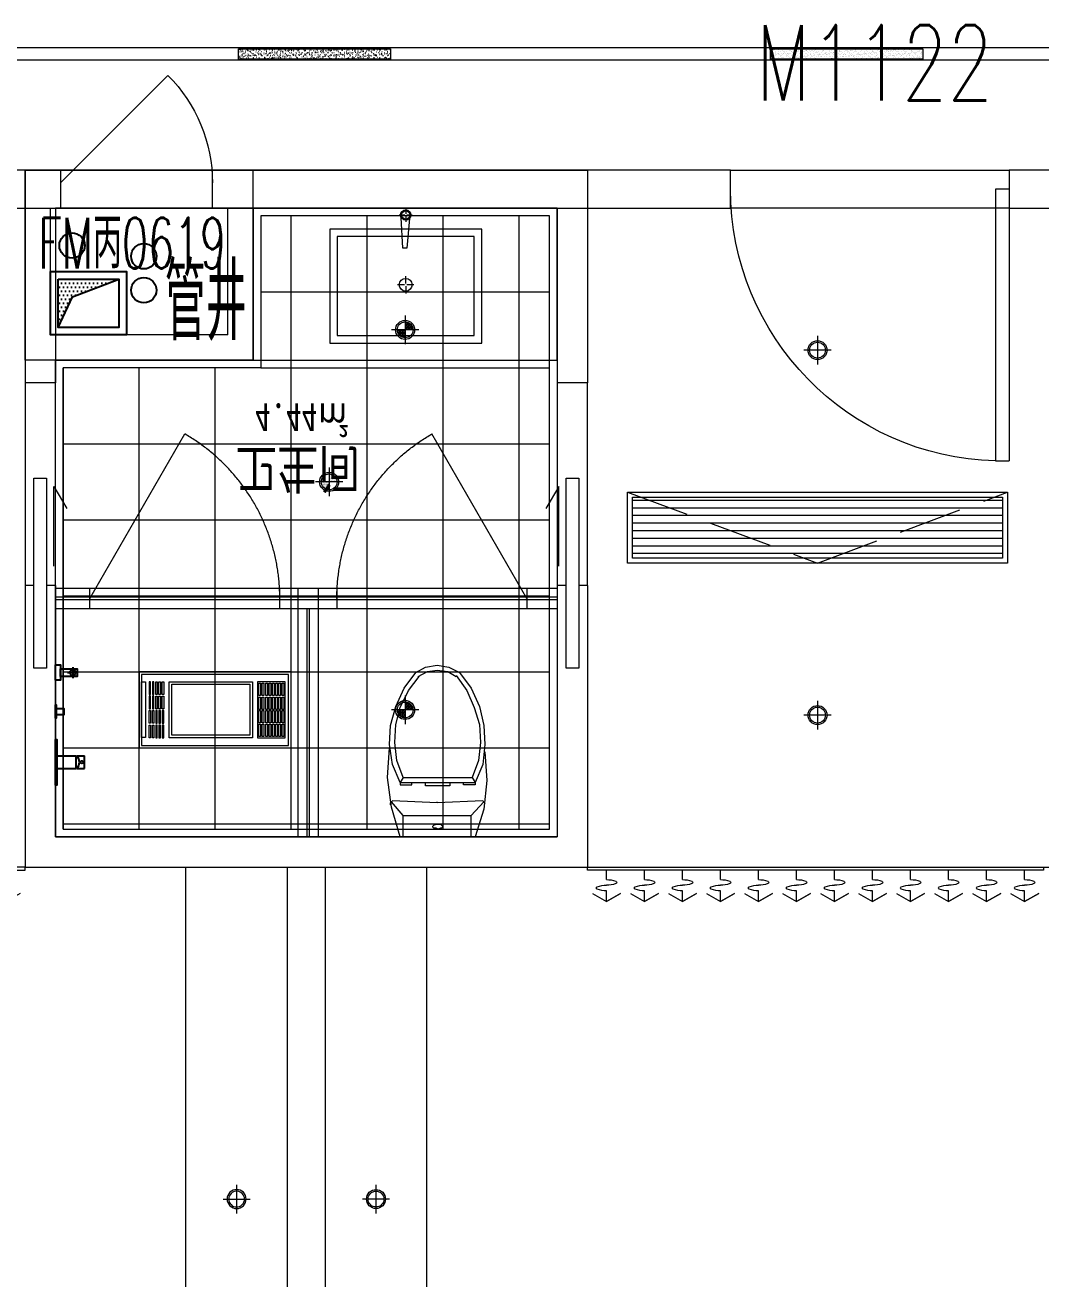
# Model space of a CAD drawing. Header units: millimetres. Extents: x 164760 to 3716174, y -1766400 to 11969.
# Drawn here: x 3565707 to 3569716, y -1710826 to -1705878 of the extents above; entities that cross this region are included whole.
import ezdxf

# ---------------------------------------------------------------- set-up
doc = ezdxf.new("R2010")
doc.units = ezdxf.units.MM
doc.header["$LTSCALE"] = 1000
doc.set_wipeout_variables(frame=1)
for name, pattern in [('DASH', [0.35, 0.25, -0.1]), ('DOT', [0.2, 0.1, -0.1]), ('DOTE', [2.42, 2, -0.2, 0.02, -0.2]), ('HIDDEN', [0.375, 0.25, -0.125, 0, 0])]:
    doc.linetypes.add(name, pattern=pattern)
doc.layers.get('0').update_dxf_attribs({"color": 253, "linetype": 'CONTINUOUS'})
doc.layers.get('Defpoints').update_dxf_attribs({"color": 250, "linetype": 'CONTINUOUS', "lineweight": 0})
for name, color, linetype in [('DIM_LEAD', 253, 'CONTINUOUS'), ('FF-FIXT', 253, 'CONTINUOUS'), ('VPIPE-污水', 253, 'CONTINUOUS'), ('VPIPE-热给水', 253, 'CONTINUOUS'), ('VPIPE-给水', 253, 'CONTINUOUS'), ('WINDOW_TEXT', 253, 'CONTINUOUS'), ('填充', 253, 'CONTINUOUS'), ('洁具', 253, 'CONTINUOUS'), ('风道（排气道）', 253, 'CONTINUOUS')]:
    doc.layers.add(name, color=color, linetype=linetype)
for name, color, linetype, lineweight in [('DOOR【门】', 253, 'CONTINUOUS', 0), ('DS-4BS-FINISH【墙完成线】', 253, 'CONTINUOUS', 0), ('FF-Door【门】', 253, 'CONTINUOUS', 0), ('FF-FIXT【洁具】', 253, 'CONTINUOUS', 0), ('FF-FURN【成品家具】', 253, 'CONTINUOUS', 0), ('FF-FURN【成品家私】', 253, 'CONTINUOUS', 0), ('MK【门槛线】', 253, 'CONTINUOUS', 0), ('RC-Dim【天花尺寸】', 253, 'CONTINUOUS', 0), ('RC-FCU【空调设备】', 253, 'CONTINUOUS', 0), ('RC-LIGHT【天花灯具】', 253, 'CONTINUOUS', 0), ('RC-Modelling【天花造型】', 253, 'CONTINUOUS', 0), ('RC-STR【天花细线】', 253, 'CONTINUOUS', 0), ('RC-Text【天花文字】', 253, 'CONTINUOUS', 0), ('TXT【平面空间文字】', 253, 'CONTINUOUS', 0), ('WALL', 253, 'CONTINUOUS', 0), ('Wall【墙体】', 253, 'CONTINUOUS', 0), ('Wall【新建墙】', 253, 'CONTINUOUS', 0), ('WINDOW', 253, 'CONTINUOUS', 0), ('Xline【辅助线】', 253, 'CONTINUOUS', 0)]:
    doc.layers.add(name, color=color, linetype=linetype, lineweight=lineweight)
doc.styles.add('-宋体', font='', dxfattribs={"width": 0.8})
doc.styles.add('_TCH_WINDOW', font='SIMPLEX', dxfattribs={"bigfont": 'GBCBIG'})
doc.styles.get("Standard").update_dxf_attribs({"font": 'GBENOR', "bigfont": 'GBCBIG'})
doc.styles.add('SUN', font='romans.shx', dxfattribs={"width": 0.8, "bigfont": 'hzdx.shx'})
doc.styles.add('宋体', font='', dxfattribs={"width": 0.7})
doc.styles.add('尺寸标注', font='ARCHS.SHX', dxfattribs={"width": 0.8})
doc.styles.get('-宋体').set_extended_font_data('SimSun')
doc.styles.get('宋体').set_extended_font_data('SimSun')
doc.dimstyles.new('海龙1：50', dxfattribs={"dimscale": 50, "dimtxt": 2.5, "dimasz": 1, "dimexe": 1, "dimexo": 1, "dimgap": 0.7, "dimtad": 1, "dimdec": 0, "dimrnd": 5, "dimdsep": 46, "dimtxsty": '尺寸标注', "dimblk": 'ARCHTICK', "dimblk1": 'ARCHTICK', "dimblk2": 'ARCHTICK', "dimcen": 1, "dimclrd": 44, "dimclre": 44, "dimclrt": 2, "dimadec": 0, "dimazin": 0, "dimtfac": 1, "dimtdec": 0, "dimtix": 1, "dimtmove": 2, "dimatfit": 3, "dimldrblk": 'hl_arrow2', "dimfxl": 5, "dimfxlon": 1, "dimarcsym": 0})
doc.dimstyles.new('海龙_1：60', dxfattribs={"dimscale": 60, "dimtxt": 2.25, "dimasz": 1, "dimexe": 1.5, "dimexo": 1, "dimgap": 0.7, "dimtad": 1, "dimdec": 0, "dimrnd": 5, "dimdsep": 46, "dimtxsty": '尺寸标注', "dimblk": 'ARCHTICK', "dimblk1": 'ARCHTICK', "dimblk2": 'ARCHTICK', "dimcen": 1, "dimclrd": 44, "dimclre": 44, "dimclrt": 2, "dimadec": 0, "dimazin": 0, "dimtfac": 1, "dimtdec": 0, "dimtix": 1, "dimtmove": 2, "dimatfit": 3, "dimldrblk": 'hl_arrow2', "dimfxl": 5, "dimfxlon": 1, "dimarcsym": 0})

# ---------------------------------------------------------------- blocks, each defined once
blk = doc.blocks.new('$DorLib2D$00000001')
for p, q in [((0.45, 0.975), (0.5, 0.975)), ((0.45, 0), (0.45, 0.975)), ((0.5, 0), (0.5, 0.975)), ((0.5, 0), (0.45, 0))]:
    blk.add_line(p, q)
at = {"lineweight": 13}
blk.add_arc((0.475, 0), 0.975, 91.4693, 180, dxfattribs=at)
blk = doc.blocks.new('PQD')
at = {"layer": '填充'}
h = blk.add_hatch(dxfattribs=at)
h.set_pattern_fill('DOTS', color=256, scale=10, style=0)
h.paths.add_polyline_path([(517039.4, 222520.7), (516799.4, 222520.7), (516799.4, 222330.7), (516857.1, 222450.6)])
blk.add_lwpolyline([(516799.4, 222330.7), (516857.1, 222450.6), (517039.4, 222520.7)], dxfattribs=at)
at = {"layer": '风道（排气道）'}
for points in [[(516769.4, 222550.7), (517069.4, 222550.7), (517069.4, 222300.7), (516769.4, 222300.7)], [(516799.4, 222520.7), (517039.4, 222520.7), (517039.4, 222330.7), (516799.4, 222330.7)]]:
    blk.add_lwpolyline(points, close=True, dxfattribs=at)
blk = doc.blocks.new('$DorLib2D$00000114')
at = {"color": 0}
blk.add_line((0.5, 0), (-0.2071, 0.7071), dxfattribs=at)
blk.add_arc((0.5, 0), 1, 135, 180, dxfattribs=at)
blk = doc.blocks.new('ZL_08130967')
at = {"layer": 'WINDOW'}
for p, q in [((-300, -374.3), (300, -374.3)), ((-300, -374.3), (-300, -524.3)), ((300, -524.3), (300, -374.3)), ((-300, -524.3), (300, -524.3))]:
    blk.add_line(p, q, dxfattribs=at)
at = {"layer": 'WINDOW', "xscale": -600, "yscale": 600, "zscale": -600}
blk.add_blockref('$DorLib2D$00000114', (0, -424.3), dxfattribs=at)
blk = doc.blocks.new('ZL_08155714')
at = {"layer": 'VPIPE-污水'}
blk.add_circle((-129.2, -712), 50, dxfattribs=at)
at = {"layer": 'VPIPE-热给水'}
blk.add_circle((153.9, -888.5), 50, dxfattribs=at)
at = {"layer": 'VPIPE-给水'}
blk.add_circle((153.9, -754.4), 50, dxfattribs=at)
at = {"layer": 'WALL'}
for p, q in [((-314.6, -1164.9), (-314.6, -414.9)), ((-314.6, -414.9), (585.4, -414.9)), ((585.4, -1164.9), (585.4, -414.9)), ((-214.6, -1064.9), (-214.6, -564.9)), ((-214.6, -564.9), (485.4, -564.9)), ((485.4, -1064.9), (485.4, -564.9)), ((485.4, -1064.9), (-214.6, -1064.9)), ((585.4, -1164.9), (-314.6, -1164.9))]:
    blk.add_line(p, q, dxfattribs=at)
at = {"layer": 'WINDOW'}
for p, q in [((-175.1, -414.9), (424.9, -414.9)), ((-175.1, -414.9), (-175.1, -564.9)), ((424.9, -564.9), (424.9, -414.9)), ((-175.1, -564.9), (424.9, -564.9))]:
    blk.add_line(p, q, dxfattribs=at)
at = {"layer": 'DOOR【门】', "rotation": 359.9999999999407}
blk.add_blockref('ZL_08130967', (124.9, -40.7), dxfattribs=at)
at = {"layer": '洁具'}
blk.add_blockref('PQD', (-516984, -223365.7), dxfattribs=at)
at = {"layer": 'TXT【平面空间文字】', "color": 3, "ltscale": 100, "style": 'SUN', "width": 0.6}
blk.add_text('FM丙0619', height=200, dxfattribs=at).set_placement((-262.7, -802.7, 0))
at = {"layer": 'TXT【平面空间文字】', "width": 0.75}
blk.add_text('管井', height=300, dxfattribs=at).set_placement((236.4, -1085.3))
blk = doc.blocks.new('A$C5D954283')
at = {"color": 8}
for p, q in [((-4, 505.5), (-26.2, 505.5)), ((0, 532.1), (0, 509.5)), ((0, 501.5), (0, 478.5)), ((25.8, 505.5), (4, 505.5)), ((0, 235.1), (0, 263.8)), ((-5, 230), (-32.8, 230)), ((0, 225), (0, 196.3)), ((32.3, 230), (5, 230))]:
    blk.add_line(p, q, dxfattribs=at)
at = {"color": 0, "linetype": 'Continuous'}
for p, q in [((-11.2, 374.3), (-17.5, 495.5)), ((15.1, 492.2), (4.8, 374.3)), ((4.8, 374.3), (-11.2, 374.3))]:
    blk.add_line(p, q, dxfattribs=at)
at = {"color": 8, "ltscale": 1000, "const_width": 0.448}
blk.add_lwpolyline([(0, 505.7, -1), (0, 505.3, -1)], format="xyb", close=True, dxfattribs=at)
at = {"color": 0, "linetype": 'Continuous'}
blk.add_lwpolyline([(300, 0), (300, 450), (-300, 450), (-300, 0)], close=True, dxfattribs=at)
at = {"color": 8}
blk.add_lwpolyline([(270, 30), (270, 420), (-270, 420), (-270, 30)], close=True, dxfattribs=at)
at = {"color": 8, "const_width": 0.84}
blk.add_lwpolyline([(0.1, 230.5, -1), (0.1, 229.6, -1)], format="xyb", close=True, dxfattribs=at)
at = {"color": 0, "linetype": 'Continuous'}
blk.add_circle((0, 505.5), 20.2, dxfattribs=at)
at = {"color": 8}
for centre, radius in [((0.3, 505.7), 16.3), ((0, 230), 25.2)]:
    blk.add_circle(centre, radius, dxfattribs=at)
blk = doc.blocks.new('_ArchTick')
at = {"color": 2, "linetype": 'ByBlock', "const_width": 0.4}
blk.add_lwpolyline([(-0.5, -0.5), (0.5, 0.5)], dxfattribs=at)
blk = doc.blocks.new('*D45')
at = {"layer": 'Defpoints', "color": 0, "transparency": 16777216}
for p in [(1214.1, 1164.9), (1023.4, 564.9), (1214.1, 564.9)]:
    blk.add_point(p, dxfattribs=at)
at = {"layer": 'Xline【辅助线】', "color": 44, "lineweight": -2, "transparency": 16777216}
for p, q in [((1154.1, 1164.9), (933.4, 1164.9)), ((1023.4, 1164.9), (1023.4, 564.9)), ((1154.1, 564.9), (933.4, 564.9))]:
    blk.add_line(p, q, dxfattribs=at)
at = {"layer": 'Xline【辅助线】', "color": 44, "lineweight": -2, "transparency": 16777216, "xscale": 60, "yscale": 60, "zscale": 60}
for p, rotation in [((1023.4, 1164.9), 90), ((1023.4, 564.9), 270)]:
    blk.add_blockref('_ArchTick', p, dxfattribs=dict(at, rotation=rotation))
at = {"layer": 'Xline【辅助线】', "color": 2, "transparency": 16777216, "insert": (913.9, 864.9), "char_height": 135, "attachment_point": 5, "rotation": 90, "style": '尺寸标注'}
blk.add_mtext('600', dxfattribs=at)
blk = doc.blocks.new('hl_arrow2')
at = {"color": 2}
blk.add_line((-0.221, 0), (-1, 0), dxfattribs=at)
blk.add_lwpolyline([(-0.221, 0), (-0.861, -0.689), (-0.654, -0.862), (0, 0), (-0.654, 0.862), (-0.861, 0.689)], close=True, dxfattribs=at)
for points in [[(-0.861, 0.689), (-0.654, 0.862), (-0.221, 0), (0, 0)], [(-0.861, -0.689), (-0.654, -0.862), (-0.221, 0), (0, 0)]]:
    blk.add_solid(points, dxfattribs=at)
blk = doc.blocks.new('A$C78EA0098')
at = {"color": 33, "linetype": 'Continuous'}
for p, q in [((47, 353.8), (90, 353.8)), ((68.5, 375.3), (68.5, 332.3))]:
    blk.add_line(p, q, dxfattribs=at)
for p, q in [((5, 25, 0), (81, 25, 0)), ((81, -25, 0), (81, 25, 0)), ((81, 20, 0), (88, 20, 0)), ((84, 25, 0), (114, 25, 0)), ((84, 20, 0), (84, 25, 0)), ((114, -25, 0), (114, 25, 0)), ((5, -25, 0), (81, -25, 0)), ((81, -20, 0), (88, -20, 0)), ((84, -25, 0), (84, -20, 0)), ((84, -25, 0), (114, -25, 0))]:
    blk.add_line(p, q)
for points in [[(0, 383.8), (20, 383.8), (20, 323.8), (0, 323.8)], [(20, 368.8), (85, 368.8), (85, 338.8), (20, 338.8)], [(0, 226), (3, 226), (3, 174), (0, 174)], [(3, 212.5), (33.5, 212.5), (33.5, 187.5), (3, 187.5)], [(0, 90), (5, 90), (5, -90), (0, -90)]]:
    blk.add_lwpolyline(points, close=True)
for centre, radius in [((68.5, 353.8), 11.5), ((104, 0, 0), 5)]:
    blk.add_circle(centre, radius, dxfattribs=at)
blk.add_arc((57.8, 0, 0), 36.3, 316.3972, 43.6028)
blk = doc.blocks.new('ZL_08127082')
at = {"layer": 'FF-FIXT【洁具】'}
for p, q in [((-184.1, -108.8), (-150.6, 0)), ((146.4, 0), (-150.6, 0)), ((-133.9, 0), (-133.9, -83.7)), ((133.9, 0), (133.9, -83.7)), ((146.4, 0), (179.9, -117.1)), ((-20.9, -37.7), (-16.7, -33.5)), ((-20.9, -41.8), (-20.9, -37.7)), ((-16.7, -46), (-20.9, -41.8)), ((-16.7, -33.5), (-12.6, -33.5)), ((-12.6, -50.2), (-16.7, -46)), ((-12.6, -33.5), (-4.2, -29.3)), ((-4.2, -29.3), (4.2, -33.5)), ((4.2, -33.5), (12.6, -33.5)), ((12.6, -46), (4.2, -50.2)), ((12.6, -33.5), (16.7, -37.7)), ((16.7, -41.8), (12.6, -46)), ((16.7, -37.7), (16.7, -41.8)), ((-133.9, -83.7), (-184.1, -138.1)), ((133.9, -83.7), (-133.9, -83.7)), ((4.2, -50.2), (-12.6, -50.2)), ((133.9, -83.7), (179.9, -138.1)), ((-196.6, -221.7), (-184.1, -108.8)), ((-179.9, -142.2), (0, -133.9)), ((0, -133.9), (0, -138.1)), ((0, -133.9), (175.7, -142.2)), ((184.1, -133.9), (175.7, -142.2)), ((179.9, -117.1), (196.6, -234.3)), ((184.1, -125.5), (184.1, -133.9)), ((-188.3, -334.7), (-196.6, -221.7)), ((-179.9, -284.5), (-150.6, -213.4)), ((-163.2, -301.2), (-138.1, -234.3)), ((-150.6, -205), (-104.6, -205)), ((-150.6, -213.4), (-150.6, -205)), ((-138.1, -234.3), (-150.6, -213.4)), ((146.4, -213.4), (-150.6, -213.4)), ((133.9, -234.3), (-138.1, -234.3)), ((-104.6, -205), (-104.6, -213.4)), ((-50.2, -213.4), (-50.2, -200.8)), ((-50.2, -200.8), (46, -200.8)), ((46, -213.4), (-50.2, -213.4)), ((46, -200.8), (46, -213.4)), ((100.4, -205), (100.4, -213.4)), ((146.4, -205), (100.4, -205)), ((133.9, -234.3), (146.4, -213.4)), ((133.9, -234.3), (159, -301.2)), ((146.4, -213.4), (146.4, -205)), ((146.4, -213.4), (175.7, -284.5)), ((196.6, -234.3), (188.3, -351.4)), ((-188.3, -364), (-179.9, -284.5)), ((175.7, -284.5), (188.3, -364)), ((-171.5, -372.3), (-163.2, -301.2)), ((159, -301.2), (167.3, -372.3)), ((-184.1, -439.3), (-188.3, -364)), ((-167.3, -443.4), (-171.5, -372.3)), ((167.3, -372.3), (163.2, -443.4)), ((188.3, -364), (184.1, -439.3)), ((-167.3, -514.6), (-184.1, -439.3)), ((-146.4, -510.4), (-167.3, -443.4)), ((163.2, -443.4), (146.4, -510.4)), ((184.1, -439.3), (163.2, -514.6)), ((-133.9, -585.7), (-167.3, -514.6)), ((-117.1, -577.3), (-146.4, -510.4)), ((146.4, -510.4), (113, -577.3)), ((163.2, -514.6), (129.7, -585.7)), ((-87.9, -648.4), (-133.9, -585.7)), ((-75.3, -635.9), (-117.1, -577.3)), ((113, -577.3), (71.1, -631.7)), ((129.7, -585.7), (83.7, -648.4)), ((-41.8, -652.6), (-75.3, -631.7)), ((75.3, -631.7), (37.7, -652.6)), ((-46, -669.4), (-87.9, -648.4)), ((0, -677.7), (-46, -669.4)), ((0, -656.8), (-41.8, -652.6)), ((37.7, -652.6), (0, -656.8)), ((46, -669.4), (0, -677.7)), ((83.7, -648.4), (46, -669.4))]:
    blk.add_line(p, q, dxfattribs=at)
blk = doc.blocks.new('ZL_08123655')
at = {"layer": 'FF-FIXT【洁具】'}
for p, q in [((-184.1, -138.1), (-188.3, -129.7)), ((-179.9, -142.2), (-184.1, -138.1))]:
    blk.add_line(p, q, dxfattribs=at)
at = {"layer": 'DIM_LEAD'}
blk.add_blockref('ZL_08127082', (0, 0), dxfattribs=at)
blk = doc.blocks.new('*D46')
at = {"layer": 'Defpoints', "color": 0, "transparency": 16777216}
for p in [(14.1, 755.3), (14.1, 564.9), (1214.1, 564.9)]:
    blk.add_point(p, dxfattribs=at)
at = {"layer": 'RC-Dim【天花尺寸】', "color": 44, "lineweight": -2, "transparency": 16777216}
for p, q in [((14.1, 614.9), (14.1, 830.3)), ((1214.1, 614.9), (1214.1, 830.3)), ((1214.1, 755.3), (14.1, 755.3))]:
    blk.add_line(p, q, dxfattribs=at)
at = {"layer": 'RC-Dim【天花尺寸】', "color": 44, "lineweight": -2, "transparency": 16777216, "xscale": 50, "yscale": 50, "zscale": 50, "rotation": 180}
blk.add_blockref('_ArchTick', (14.1, 755.3), dxfattribs=at)
at = {"layer": 'RC-Dim【天花尺寸】', "color": 44, "lineweight": -2, "transparency": 16777216, "xscale": 50, "yscale": 50, "zscale": 50}
blk.add_blockref('_ArchTick', (1214.1, 755.3), dxfattribs=at)
at = {"layer": 'RC-Dim【天花尺寸】', "color": 2, "transparency": 16777216, "insert": (614.1, 848.9), "char_height": 112.5, "attachment_point": 5, "style": '尺寸标注'}
blk.add_mtext('1200', dxfattribs=at)
blk = doc.blocks.new('DOORBLK101')
at = {"layer": 'FF-Door【门】'}
blk.add_line((-0.5, 0), (0, 0.866), dxfattribs=at)
at = {"layer": 'FF-Door【门】', "color": 8, "linetype": 'HIDDEN', "ltscale": 15}
blk.add_arc((-0.5, 0), 1, 0, 60, dxfattribs=at)
blk = doc.blocks.new('圆形筒灯')
at = {"color": 251, "linetype": 'DOTE', "ltscale": 43.504693}
blk.add_line((0, 90.6), (0, -90.6), dxfattribs=at)
at = {"color": 251, "linetype": 'DOTE', "ltscale": 41.297046}
blk.add_line((86, 0), (-86, 0), dxfattribs=at)
blk.add_ellipse((0, 0), major_axis=(-42.4, 42.4), ratio=1, start_param=2.355868237233172, end_param=8.639053544412757)
at = {"color": 251}
blk.add_ellipse((0, 0), major_axis=(35.4, 35.4), ratio=1, start_param=5.49871431692557, end_param=11.78189962410516, dxfattribs=at)
blk = doc.blocks.new('*U414')
for p, q in [((0, -12), (0, 0)), ((0, 0), (1800, 0)), ((1800, 0), (1800, -12)), ((1800, -12), (0, -12)), ((75, -49.3), (75, -12)), ((225, -49.3), (225, -12)), ((375, -49.3), (375, -12)), ((525, -49.3), (525, -12)), ((675, -49.3), (675, -12)), ((825, -49.3), (825, -12)), ((975, -49.3), (975, -12)), ((1125, -49.3), (1125, -12)), ((1275, -49.3), (1275, -12)), ((1425, -49.3), (1425, -12)), ((1575, -49.3), (1575, -12)), ((1725, -49.3), (1725, -12)), ((1725, -49.3), (1725, -12)), ((75, -136.2), (75, -93.2)), ((225, -136.2), (225, -93.2)), ((375, -136.2), (375, -93.2)), ((525, -136.2), (525, -93.2)), ((675, -136.2), (675, -93.2)), ((825, -136.2), (825, -93.2)), ((975, -136.2), (975, -93.2)), ((1125, -136.2), (1125, -93.2)), ((1275, -136.2), (1275, -93.2)), ((1425, -136.2), (1425, -93.2)), ((1575, -136.2), (1575, -93.2)), ((1725, -136.2), (1725, -93.2)), ((1725, -136.2), (1725, -93.2)), ((19.6, -104.5), (75, -136.2)), ((130.4, -104.5), (75, -136.2)), ((75, -136.2), (130.4, -104.5)), ((169.6, -104.5), (225, -136.2)), ((280.4, -104.5), (225, -136.2)), ((225, -136.2), (280.4, -104.5)), ((319.6, -104.5), (375, -136.2)), ((430.4, -104.5), (375, -136.2)), ((375, -136.2), (430.4, -104.5)), ((469.6, -104.5), (525, -136.2)), ((580.4, -104.5), (525, -136.2)), ((525, -136.2), (580.4, -104.5)), ((619.6, -104.5), (675, -136.2)), ((730.4, -104.5), (675, -136.2)), ((675, -136.2), (730.4, -104.5)), ((769.6, -104.5), (825, -136.2)), ((880.4, -104.5), (825, -136.2)), ((825, -136.2), (880.4, -104.5)), ((919.6, -104.5), (975, -136.2)), ((1030.4, -104.5), (975, -136.2)), ((975, -136.2), (1030.4, -104.5)), ((1069.6, -104.5), (1125, -136.2)), ((1180.4, -104.5), (1125, -136.2)), ((1125, -136.2), (1180.4, -104.5)), ((1219.6, -104.5), (1275, -136.2)), ((1330.4, -104.5), (1275, -136.2)), ((1275, -136.2), (1330.4, -104.5)), ((1369.6, -104.5), (1425, -136.2)), ((1480.4, -104.5), (1425, -136.2)), ((1425, -136.2), (1480.4, -104.5)), ((1519.6, -104.5), (1575, -136.2)), ((1630.4, -104.5), (1575, -136.2)), ((1575, -136.2), (1630.4, -104.5)), ((1669.6, -104.5), (1725, -136.2)), ((1669.6, -104.5), (1725, -136.2)), ((1780.4, -104.5), (1725, -136.2)), ((1725, -136.2), (1780.4, -104.5)), ((1780.4, -104.5), (1725, -136.2)), ((1725, -136.2), (1780.4, -104.5))]:
    blk.add_line(p, q)
at = {"extrusion": (0, 0, -1)}
for centre, major_axis, start_param, end_param in [((77.5, -148.9), (-70.4, -70.4), 2.33115, 2.708105), ((227.5, -148.9), (-70.4, -70.4), 2.33115, 2.708105), ((377.5, -148.9), (-70.4, -70.4), 2.33115, 2.708105), ((527.5, -148.9), (-70.4, -70.4), 2.33115, 2.708105), ((677.5, -148.9), (-70.4, -70.4), 2.33115, 2.708105), ((827.5, -148.9), (-70.4, -70.4), 2.33115, 2.708105), ((977.5, -148.9), (-70.4, -70.4), 2.33115, 2.708105), ((1127.5, -148.9), (-70.4, -70.4), 2.33115, 2.708105), ((1277.5, -148.9), (-70.4, -70.4), 2.33115, 2.708105), ((1427.5, -148.9), (-70.4, -70.4), 2.33115, 2.708105), ((1577.5, -148.9), (-70.4, -70.4), 2.33115, 2.708105), ((1727.5, -148.9), (-70.4, -70.4), 2.33115, 2.708105), ((1727.5, -148.9), (-70.4, -70.4), 2.33115, 2.708105), ((40, -82.2), (3.69, -3.69), 1.137309, 3.57508), ((72.5, -170.8), (-70.4, -70.4), 2.004284, 2.381239), ((72.5, 6.4), (70.4, -70.4), 0.760354, 1.137309), ((77.5, 28.3), (70.4, -70.4), 0.433488, 0.810442), ((110, -60.3), (3.69, -3.69), 4.278901, 6.716673), ((190, -82.2), (3.69, -3.69), 1.137309, 3.57508), ((222.5, -170.8), (-70.4, -70.4), 2.004284, 2.381239), ((222.5, 6.4), (70.4, -70.4), 0.760354, 1.137309), ((227.5, 28.3), (70.4, -70.4), 0.433488, 0.810442), ((260, -60.3), (3.69, -3.69), 4.278901, 6.716673), ((340, -82.2), (3.69, -3.69), 1.137309, 3.57508), ((372.5, -170.8), (-70.4, -70.4), 2.004284, 2.381239), ((372.5, 6.4), (70.4, -70.4), 0.760354, 1.137309), ((377.5, 28.3), (70.4, -70.4), 0.433488, 0.810442), ((410, -60.3), (3.69, -3.69), 4.278901, 6.716673), ((490, -82.2), (3.69, -3.69), 1.137309, 3.57508), ((522.5, -170.8), (-70.4, -70.4), 2.004284, 2.381239), ((522.5, 6.4), (70.4, -70.4), 0.760354, 1.137309), ((527.5, 28.3), (70.4, -70.4), 0.433488, 0.810442), ((560, -60.3), (3.69, -3.69), 4.278901, 6.716673), ((640, -82.2), (3.69, -3.69), 1.137309, 3.57508), ((672.5, -170.8), (-70.4, -70.4), 2.004284, 2.381239), ((672.5, 6.4), (70.4, -70.4), 0.760354, 1.137309), ((677.5, 28.3), (70.4, -70.4), 0.433488, 0.810442), ((710, -60.3), (3.69, -3.69), 4.278901, 6.716673), ((790, -82.2), (3.69, -3.69), 1.137309, 3.57508), ((822.5, -170.8), (-70.4, -70.4), 2.004284, 2.381239), ((822.5, 6.4), (70.4, -70.4), 0.760354, 1.137309), ((827.5, 28.3), (70.4, -70.4), 0.433488, 0.810442), ((860, -60.3), (3.69, -3.69), 4.278901, 6.716673), ((940, -82.2), (3.69, -3.69), 1.137309, 3.57508), ((972.5, -170.8), (-70.4, -70.4), 2.004284, 2.381239), ((972.5, 6.4), (70.4, -70.4), 0.760354, 1.137309), ((977.5, 28.3), (70.4, -70.4), 0.433488, 0.810442), ((1010, -60.3), (3.69, -3.69), 4.278901, 6.716673), ((1090, -82.2), (3.69, -3.69), 1.137309, 3.57508), ((1122.5, -170.8), (-70.4, -70.4), 2.004284, 2.381239), ((1122.5, 6.4), (70.4, -70.4), 0.760354, 1.137309), ((1127.5, 28.3), (70.4, -70.4), 0.433488, 0.810442), ((1160, -60.3), (3.69, -3.69), 4.278901, 6.716673), ((1240, -82.2), (3.69, -3.69), 1.137309, 3.57508), ((1272.5, -170.8), (-70.4, -70.4), 2.004284, 2.381239), ((1272.5, 6.4), (70.4, -70.4), 0.760354, 1.137309), ((1277.5, 28.3), (70.4, -70.4), 0.433488, 0.810442), ((1310, -60.3), (3.69, -3.69), 4.278901, 6.716673), ((1390, -82.2), (3.69, -3.69), 1.137309, 3.57508), ((1422.5, -170.8), (-70.4, -70.4), 2.004284, 2.381239), ((1422.5, 6.4), (70.4, -70.4), 0.760354, 1.137309), ((1427.5, 28.3), (70.4, -70.4), 0.433488, 0.810442), ((1460, -60.3), (3.69, -3.69), 4.278901, 6.716673), ((1540, -82.2), (3.69, -3.69), 1.137309, 3.57508), ((1572.5, -170.8), (-70.4, -70.4), 2.004284, 2.381239), ((1572.5, 6.4), (70.4, -70.4), 0.760354, 1.137309), ((1577.5, 28.3), (70.4, -70.4), 0.433488, 0.810442), ((1610, -60.3), (3.69, -3.69), 4.278901, 6.716673), ((1690, -82.2), (3.69, -3.69), 1.137309, 3.57508), ((1690, -82.2), (3.69, -3.69), 1.137309, 3.57508), ((1722.5, -170.8), (-70.4, -70.4), 2.004284, 2.381239), ((1722.5, -170.8), (-70.4, -70.4), 2.004284, 2.381239), ((1722.5, 6.4), (70.4, -70.4), 0.760354, 1.137309), ((1722.5, 6.4), (70.4, -70.4), 0.760354, 1.137309), ((1727.5, 28.3), (70.4, -70.4), 0.433488, 0.810442), ((1727.5, 28.3), (70.4, -70.4), 0.433488, 0.810442), ((1760, -60.3), (3.69, -3.69), 4.278901, 6.716673), ((1760, -60.3), (3.69, -3.69), 4.278901, 6.716673)]:
    blk.add_ellipse(centre, major_axis=major_axis, ratio=1, start_param=start_param, end_param=end_param, dxfattribs=at)
blk = doc.blocks.new('ZL_0317145799')
at = {"layer": 'RC-FCU【空调设备】'}
h = blk.add_hatch(dxfattribs=at)
h.set_pattern_fill('_USER', color=8, scale=30, pattern_type=0)
h.set_pattern_definition([(0, (-5926276.942, -1197962.362), (0, 30), [])])
h.paths.add_polyline_path([(730, -260), (730, -20), (-730, -20), (-730, -260)])
blk.add_lwpolyline([(-750, -280), (-750, 0), (750, 0), (750, -280)], close=True, dxfattribs=at)
at = {"layer": 'RC-FCU【空调设备】', "color": 8, "linetype": 'DASH'}
blk.add_lwpolyline([(-750, 0), (0, -280), (750, 0)], dxfattribs=at)
at = {"layer": 'RC-FCU【空调设备】', "color": 8}
blk.add_lwpolyline([(-730, -260), (-730, -20), (730, -20), (730, -260)], close=True, dxfattribs=at)
blk = doc.blocks.new('ZL_0603125599')
at = {"layer": 'RC-Modelling【天花造型】'}
for p, q in [((-1332.5, -6446.5), (-1332.5, -2096.8)), ((-697.5, -2096.8), (1732.5, -2096.8))]:
    blk.add_line(p, q, dxfattribs=at)
blk.add_lwpolyline([(-133, 653.5), (966.9, 653.5), (966.9, 503.5), (-133, 503.5)], close=True, dxfattribs=at)
at = {"layer": 'RC-FCU【空调设备】'}
blk.add_blockref('ZL_0317145799', (210, -616.8), dxfattribs=at)
at = {"layer": 'RC-FCU【空调设备】', "ltscale": 10}
blk.add_blockref('*U414', (-697.5, -2096.8), dxfattribs=at)
at = {"layer": 'RC-LIGHT【天花灯具】', "xscale": 0.625, "yscale": 0.625, "zscale": 0.625}
for p in [(210, -56.6), (210, -1496.8), (-1532.5, -3406.6)]:
    blk.add_blockref('圆形筒灯', p, dxfattribs=at)
blk = doc.blocks.new('防雾筒灯')
at = {"ltscale": 30}
h = blk.add_hatch(dxfattribs=at)
h.set_pattern_fill('DOTS', color=251, scale=3)
h.set_pattern_definition([(0, (-62.322, -46.6336), (2.38125, 4.7625), [0, -4.7625])])
edge = h.paths.add_edge_path()
edge.add_ellipse((0, 0), major_axis=(35.4, 35.4), ratio=1, start_angle=315, end_angle=405)
edge.add_line((0, 50), (0, 0))
edge.add_line((0, 0), (50, 0))
edge = h.paths.add_edge_path()
edge.add_line((0, 0), (-50, 0))
edge.add_ellipse((0, 0), major_axis=(35.4, 35.4), ratio=1, start_angle=495, end_angle=225)
edge.add_line((0, -50), (0, 0))
at = {"color": 251, "linetype": 'DOTE', "ltscale": 43.504693}
blk.add_line((0, 90.6), (0, -90.6), dxfattribs=at)
at = {"color": 251, "linetype": 'DOTE', "ltscale": 41.297046}
blk.add_line((86, 0), (-86, 0), dxfattribs=at)
blk.add_ellipse((0, 0), major_axis=(-42.4, 42.4), ratio=1, start_param=2.355868237233172, end_param=8.639053544412757)
at = {"color": 251}
blk.add_ellipse((0, 0), major_axis=(35.4, 35.4), ratio=1, start_param=5.49871431692557, end_param=11.78189962410516, dxfattribs=at)
blk = doc.blocks.new('ERTERT')
at = {"color": 8}
for points in [[(15709.5, 8032.6), (15759.4, 8032.6), (15759.4, 8026.5), (15709.5, 8026.5)], [(15709.5, 8019.5), (15759.4, 8019.5), (15759.4, 8013.4), (15709.5, 8013.4)], [(15709.6, 8061.8), (15930.2, 8061.8), (15930.2, 8046.6), (15709.6, 8046.6)], [(15766.4, 8032.6), (15816.3, 8032.6), (15816.3, 8026.5), (15766.4, 8026.5)], [(15766.4, 8019.5), (15816.3, 8019.5), (15816.3, 8013.4), (15766.4, 8013.4)], [(15873.3, 8032.6), (15823.3, 8032.6), (15823.3, 8026.5), (15873.3, 8026.5)], [(15873.3, 8019.5), (15823.3, 8019.5), (15823.3, 8013.4), (15873.3, 8013.4)], [(15930.2, 8032.6), (15880.3, 8032.6), (15880.3, 8026.5), (15930.2, 8026.5)], [(15930.2, 8019.5), (15880.3, 8019.5), (15880.3, 8013.4), (15930.2, 8013.4)], [(15709.5, 8000.3), (15759.4, 8000.3), (15759.4, 8006.4), (15709.5, 8006.4)], [(15709.5, 7987.2), (15759.4, 7987.2), (15759.4, 7993.3), (15709.5, 7993.3)], [(15709.5, 7974.2), (15759.4, 7974.2), (15759.4, 7980.2), (15709.5, 7980.2)], [(15766.4, 8000.3), (15816.3, 8000.3), (15816.3, 8006.4), (15766.4, 8006.4)], [(15766.4, 7987.2), (15816.3, 7987.2), (15816.3, 7993.3), (15766.4, 7993.3)], [(15766.4, 7974.2), (15816.3, 7974.2), (15816.3, 7980.2), (15766.4, 7980.2)], [(15873.3, 8000.3), (15823.3, 8000.3), (15823.3, 8006.4), (15873.3, 8006.4)], [(15873.3, 7987.2), (15823.3, 7987.2), (15823.3, 7993.3), (15873.3, 7993.3)], [(15873.3, 7974.2), (15823.3, 7974.2), (15823.3, 7980.2), (15873.3, 7980.2)], [(15930.2, 8000.3), (15880.3, 8000.3), (15880.3, 8006.4), (15930.2, 8006.4)], [(15930.2, 7987.2), (15880.3, 7987.2), (15880.3, 7993.3), (15930.2, 7993.3)], [(15930.2, 7974.2), (15880.3, 7974.2), (15880.3, 7980.2), (15930.2, 7980.2)], [(15709.5, 7952.9), (15930.2, 7952.9), (15930.2, 7624.2), (15709.5, 7624.2)], [(15709.5, 7495.6), (15930.2, 7495.6), (15930.2, 7604.2), (15709.5, 7604.2)], [(15714.5, 7599.2), (15763.3, 7599.2), (15763.3, 7592.2), (15714.5, 7592.2)], [(15714.5, 7586), (15763.3, 7586), (15763.3, 7579), (15714.5, 7579)], [(15714.5, 7572.1), (15763.3, 7572.1), (15763.3, 7565.1), (15714.5, 7565.1)], [(15767.9, 7599.2), (15816.7, 7599.2), (15816.7, 7592.2), (15767.9, 7592.2)], [(15767.9, 7586), (15816.7, 7586), (15816.7, 7579), (15767.9, 7579)], [(15767.9, 7572.1), (15816.7, 7572.1), (15816.7, 7565.1), (15767.9, 7565.1)], [(15821.2, 7599.2), (15870, 7599.2), (15870, 7592.2), (15821.2, 7592.2)], [(15821.2, 7586), (15870, 7586), (15870, 7579), (15821.2, 7579)], [(15821.2, 7572.1), (15870, 7572.1), (15870, 7565.1), (15821.2, 7565.1)], [(15876.4, 7599.2), (15925.2, 7599.2), (15925.2, 7592.2), (15876.4, 7592.2)], [(15876.4, 7586), (15925.2, 7586), (15925.2, 7579), (15876.4, 7579)], [(15876.4, 7572.1), (15925.2, 7572.1), (15925.2, 7565.1), (15876.4, 7565.1)], [(15714.5, 7558.9), (15763.3, 7558.9), (15763.3, 7551.9), (15714.5, 7551.9)], [(15714.5, 7545.5), (15763.3, 7545.5), (15763.3, 7538.5), (15714.5, 7538.5)], [(15714.5, 7532.6), (15763.3, 7532.6), (15763.3, 7525.6), (15714.5, 7525.6)], [(15767.9, 7558.9), (15816.7, 7558.9), (15816.7, 7551.9), (15767.9, 7551.9)], [(15767.9, 7545.5), (15816.7, 7545.5), (15816.7, 7538.5), (15767.9, 7538.5)], [(15767.9, 7532.6), (15816.7, 7532.6), (15816.7, 7525.6), (15767.9, 7525.6)], [(15821.2, 7558.9), (15870, 7558.9), (15870, 7551.9), (15821.2, 7551.9)], [(15821.2, 7545.5), (15870, 7545.5), (15870, 7538.5), (15821.2, 7538.5)], [(15821.2, 7532.6), (15870, 7532.6), (15870, 7525.6), (15821.2, 7525.6)], [(15876.4, 7558.9), (15925.2, 7558.9), (15925.2, 7551.9), (15876.4, 7551.9)], [(15876.4, 7545.5), (15925.2, 7545.5), (15925.2, 7538.5), (15876.4, 7538.5)], [(15876.4, 7532.6), (15925.2, 7532.6), (15925.2, 7525.6), (15876.4, 7525.6)], [(15714.5, 7520.4), (15763.3, 7520.4), (15763.3, 7513.4), (15714.5, 7513.4)], [(15714.5, 7507.6), (15763.3, 7507.6), (15763.3, 7500.6), (15714.5, 7500.6)], [(15767.9, 7520.4), (15816.7, 7520.4), (15816.7, 7513.4), (15767.9, 7513.4)], [(15767.9, 7507.6), (15816.7, 7507.6), (15816.7, 7500.6), (15767.9, 7500.6)], [(15821.2, 7520.4), (15870, 7520.4), (15870, 7513.4), (15821.2, 7513.4)], [(15821.2, 7507.6), (15870, 7507.6), (15870, 7500.6), (15821.2, 7500.6)], [(15876.4, 7520.4), (15925.2, 7520.4), (15925.2, 7513.4), (15876.4, 7513.4)], [(15876.4, 7507.6), (15925.2, 7507.6), (15925.2, 7500.6), (15876.4, 7500.6)]]:
    blk.add_lwpolyline(points, close=True, dxfattribs=at)
at = {"color": 250}
blk.add_lwpolyline([(15719.5, 7942.9), (15920.2, 7942.9), (15920.2, 7634.2), (15719.5, 7634.2)], close=True, dxfattribs=at)
at = {"layer": 'RC-LIGHT【天花灯具】'}
for points in [[(15668.9, 7471.8), (15968.9, 7471.8), (15968.9, 8071.8), (15668.9, 8071.8)], [(15678.9, 7481.8), (15958.9, 7481.8), (15958.9, 8061.8), (15678.9, 8061.8)]]:
    blk.add_lwpolyline(points, close=True, dxfattribs=at)
blk = doc.blocks.new('ZL_0814093391')
at = {"layer": 'RC-LIGHT【天花灯具】'}
h = blk.add_hatch(dxfattribs=at)
h.set_pattern_fill('AR-SAND', color=251, scale=0.316764)
h.set_pattern_definition([(37.5, (-300, -35), (-0.50683, 15.50283), [0, -12.2296, 0, -13.67785, 0, -13.07441]), (7.5, (-300, -35), (14.23926, 22.7064), [0, -6.59755, 0, -11.02274, 0, -4.22404]), (327.5, (-309.896, -35), (25.05575, 0.04552), [0, -4.0229, 0, -14.48243, 0, -18.90761]), (317.5, (-309.896, -35), (24.1867, 7.0616), [0, -2.01145, 0, -9.49404, 0, -10.86182])])
h.paths.add_polyline_path([(300, 5), (-300, 5), (-300, -35), (300, -35)])
blk.add_lwpolyline([(-300, 5), (300, 5), (300, -35), (-300, -35)], close=True, dxfattribs=at)
blk = doc.blocks.new('海龙0919100540')
at = {"layer": 'RC-STR【天花细线】'}
blk.add_lwpolyline([(32799.2, -3941.1), (32799.2, -3891.1), (39199.2, -3891.1), (39199.2, -3941.1)], close=True, dxfattribs=at)
at = {"layer": 'RC-LIGHT【天花灯具】', "rotation": 179.9999999999999}
for p in [(36031.8, -3931.1), (38131.8, -3931.1)]:
    blk.add_blockref('ZL_0814093391', p, dxfattribs=at)
blk = doc.blocks.new('海龙0427194496')
at = {"layer": 'FF-FURN【成品家具】'}
for p, q in [((-885.9, 1254), (-885.9, 2054)), ((1334.1, 2054), (1334.1, 1254))]:
    blk.add_line(p, q, dxfattribs=at)
at = {"layer": 'FF-FURN【成品家私】'}
for points in [[(-850.9, 1630.6), (-800.9, 1630.6), (-800.9, 2380.6), (-850.9, 2380.6)], [(1249.1, 1630.6), (1299.1, 1630.6), (1299.1, 2380.6), (1249.1, 2380.6)]]:
    blk.add_lwpolyline(points, close=True, dxfattribs=at)
for points in [[(-772.3, 1977.7), (-772.3, 1663.5), (-721.5, 1750.5)], [(1220.5, 1977.7), (1220.5, 1663.5), (1169.7, 1750.5)]]:
    blk.add_lwpolyline(points, dxfattribs=at)
at = {"layer": 'MK【门槛线】'}
for p, q in [((190.6, 2065.2), (190.6, 3045.2)), ((270.6, 2065.2), (270.6, 3045.2)), ((1214.1, 2145.2), (-765.9, 2145.2)), ((-630.6, 2145.2), (-630.6, 2065.2)), ((119.4, 2145.2), (119.4, 2065.2)), ((345.6, 2145.2), (345.6, 2065.2)), ((1095.6, 2145.2), (1095.6, 2065.2)), ((1214.1, 2065.2), (-765.9, 2065.2))]:
    blk.add_line(p, q, dxfattribs=at)
at = {"layer": 'Wall【墙体】', "color": 6}
blk.add_line((1214.1, 564.9), (-765.9, 564.9), dxfattribs=at)
at = {"layer": 'Wall【新建墙】', "color": 4}
for p, q in [((-885.9, 2054), (-885.9, 3165.2)), ((1334.1, 2054), (1334.1, 3165.2)), ((-765.9, 3045.2), (1214.1, 3045.2)), ((-765.9, 2054), (-765.9, 3045.2)), ((1214.1, 2054), (1214.1, 3045.2)), ((-850.9, 2054), (-885.9, 2054)), ((-765.9, 2054), (-800.9, 2054)), ((1249.1, 2054), (1214.1, 2054)), ((1334.1, 2054), (1299.1, 2054)), ((-885.9, 414.9), (-885.9, 1254)), ((-765.9, 1254), (-885.9, 1254)), ((-765.9, 564.9), (-765.9, 1254)), ((1214.1, 564.9), (1214.1, 1254)), ((1334.1, 1254), (1214.1, 1254)), ((1334.1, 414.9), (1334.1, 1254)), ((-885.9, 414.9), (1334.1, 414.9))]:
    blk.add_line(p, q, dxfattribs=at)
blk.add_lwpolyline([(-885.9, 3165.2), (1334.1, 3165.2)], dxfattribs=at)
at = {"layer": 'WINDOW', "linetype": 'Continuous'}
for p, q in [((225.6, 2145.2), (225.6, 3045.2)), ((235.6, 2145.2), (235.6, 3045.2)), ((1214.1, 2110.2), (-765.9, 2110.2)), ((1214.1, 2100.2), (-765.9, 2100.2))]:
    blk.add_line(p, q, dxfattribs=at)
at = {"yscale": 750, "zscale": 750}
for p, xscale, rotation in [((-255.6, 2105.2), -750, 180.0000000000119), ((719.6, 2105.2), 750, 179.9999999999881)]:
    blk.add_blockref('DOORBLK101', p, dxfattribs=dict(at, xscale=xscale, rotation=rotation))
at = {"layer": 'DIM_LEAD', "xscale": -1}
blk.add_blockref('ZL_08123655', (740.4, 3045.2), dxfattribs=at)
at = {"layer": 'FF-FIXT', "xscale": -1, "rotation": 180.0000009521781}
blk.add_blockref('A$C78EA0098', (-765.9, 2751.2), dxfattribs=at)
at = {"layer": 'TXT【平面空间文字】', "color": 6, "linetype": 'Continuous', "xscale": -1, "rotation": 180}
blk.add_blockref('ZL_08155714', (-571.3, 0), dxfattribs=at)
at = {"layer": 'RC-Text【天花文字】', "style": '宋体', "width": 0.8}
blk.add_text('4.44㎡', height=112.5, dxfattribs=at).set_placement((21.9, 1335.3))
at = {"layer": 'TXT【平面空间文字】', "style": '-宋体', "width": 0.8}
blk.add_text('卫生间', height=150, dxfattribs=at).set_placement((-54.9, 1520.1))
at = {"layer": 'FF-FIXT【洁具】', "linetype": 'Continuous', "xscale": -1, "rotation": 180}
blk.add_blockref('A$C5D954283', (616.3, 1097.1), dxfattribs=at)
at = {"layer": 'FF-FIXT【洁具】', "linetype": 'Continuous'}
blk.add_lwpolyline([(1214.1, 564.9), (14.1, 564.9), (14.1, 1164.9), (1214.1, 1164.9)], close=True, dxfattribs=at)
at = {"layer": 'Wall【新建墙】', "color": 4}
blk.add_lwpolyline([(-765.9, 1164.9), (14.1, 1164.9), (14.1, 564.9), (1214.1, 564.9), (1214.1, 3045.2), (-765.9, 3045.2), (-765.9, 1164.9)], dxfattribs=at)
at = {"layer": 'RC-Dim【天花尺寸】'}
dim = blk.add_aligned_dim(p1=(1214.1, 564.9), p2=(14.1, 564.9), distance=-190.4, dimstyle='海龙1：50', dxfattribs=at)
dim.commit()
dim.dimension.update_dxf_attribs({"geometry": '*D46', "text_midpoint": (614.1, 848.9)})
at = {"layer": 'Xline【辅助线】'}
dim = blk.add_aligned_dim(p1=(1214.1, 1164.9), p2=(1214.1, 564.9), distance=-190.7, dimstyle='海龙_1：60', dxfattribs=at)
dim.commit()
dim.dimension.update_dxf_attribs({"geometry": '*D45', "text_midpoint": (913.9, 864.9)})
blk = doc.blocks.new('海龙0427202726')
at = {"layer": 'Wall【墙体】', "color": 4}
for p, q in [((3749.1, 0), (3749.1, 4599.7)), ((3899.1, 0), (3899.1, 4599.7))]:
    blk.add_line(p, q, dxfattribs=at)
at = {"layer": 'Xline【辅助线】', "xscale": -1, "rotation": 180}
blk.add_blockref('海龙0427194496', (3600, 7764.9), dxfattribs=at)

msp = doc.modelspace()

# ---------------------------------------------------------------- hatches: boundary and pattern name
at = {"layer": 'RC-STR【天花细线】'}
h = msp.add_hatch(dxfattribs=at)
h.set_pattern_fill('_USER', color=256, scale=300, double=1, pattern_type=0)
h.set_pattern_definition([(0, (3567056.85, -1707230.58), (0, 300), []), (90, (3567056.85, -1707230.58), (-300, 2e-14), [])])
h.paths.add_polyline_path([(3567776.8, -1706630.6), (3566636.8, -1706630.6), (3566636.8, -1707230.6), (3565856.8, -1707230.6), (3565856.8, -1709050.8), (3567776.8, -1709050.8)])

# ---------------------------------------------------------------- linework, layer by layer
at = {"layer": 'Wall【墙体】', "color": 6}
for p, q in [((3568491.3, -1706600.6), (3568491.3, -1706450.6)), ((3568491.3, -1706600.6), (3568491.3, -1706450.6)), ((3568491.3, -1706600.6), (3568491.3, -1706450.6)), ((3568491.3, -1706600.6), (3568491.3, -1706450.6)), ((3570116.8, -1706450.6), (3569591.3, -1706450.6)), ((3569591.3, -1706450.6), (3569591.3, -1706600.6)), ((3569591.3, -1706450.6), (3569591.3, -1706600.6)), ((3569591.3, -1706450.6), (3569591.3, -1706600.6)), ((3569591.3, -1706450.6), (3569591.3, -1706600.6)), ((3569591.3, -1706600.6), (3570116.8, -1706600.6))]:
    msp.add_line(p, q, dxfattribs=at)

# ---------------------------------------------------------------- block references
at = {"layer": 'RC-Modelling【天花造型】'}
msp.add_blockref('海龙0919100540', (3530817.6, -1702075.6), dxfattribs=at)
at = {"layer": 'WINDOW'}
ref = msp.add_blockref('$DorLib2D$00000001', (3569041.3, -1706525.6), dxfattribs=dict(at, xscale=1100, yscale=-1100, zscale=1100))
ref.add_attrib('A', 'M1122', (3568591.3, -1706175.3), dxfattribs={"layer": 'WINDOW_TEXT', "height": 297.5, "style": '_TCH_WINDOW', "width": 0.705882})
ref = msp.add_blockref('$DorLib2D$00000001', (3569041.3, -1706525.6), dxfattribs=dict(at, xscale=1100, yscale=-1100, zscale=1100))
ref.add_attrib('A', 'M1122', (3568591.3, -1706175.3), dxfattribs={"layer": 'WINDOW_TEXT', "height": 297.5, "style": '_TCH_WINDOW', "width": 0.705882})
ref = msp.add_blockref('$DorLib2D$00000001', (3569041.3, -1706525.6), dxfattribs=dict(at, xscale=1100, yscale=-1100, zscale=1100))
ref.add_attrib('A', 'M1122', (3568591.3, -1706175.3), dxfattribs={"layer": 'WINDOW_TEXT', "height": 297.5, "style": '_TCH_WINDOW', "width": 0.705882})
ref = msp.add_blockref('$DorLib2D$00000001', (3569041.3, -1706525.6), dxfattribs=dict(at, xscale=1100, yscale=-1100, zscale=1100))
ref.add_attrib('A', 'M1122', (3568591.3, -1706175.3), dxfattribs={"layer": 'WINDOW_TEXT', "height": 297.5, "style": '_TCH_WINDOW', "width": 0.705882})

# ---------------------------------------------------------------- next in the draw order: block references
at = {"layer": 'Xline【辅助线】'}
msp.add_blockref('海龙0427202726', (3562992.8, -1713800.6), dxfattribs=at)

# ---------------------------------------------------------------- next in the draw order: linework, layer by layer
at = {"layer": 'DS-4BS-FINISH【墙完成线】'}
msp.add_lwpolyline([(3567776.8, -1706630.6), (3566636.8, -1706630.6), (3566636.8, -1707230.6), (3565856.8, -1707230.6), (3565856.8, -1709050.8), (3567776.8, -1709050.8)], close=True, dxfattribs=at)
at = {"layer": 'Wall【墙体】', "color": 6}
for p, q in [((3568491.3, -1706450.6), (3565142.4, -1706450.6)), ((3565142.4, -1706600.6), (3568491.3, -1706600.6))]:
    msp.add_line(p, q, dxfattribs=at)

# ---------------------------------------------------------------- next in the draw order: block references
at = {"layer": 'RC-LIGHT【天花灯具】', "xscale": -1}
msp.add_blockref('ZL_0603125599', (3565009.3, -1707104.1), dxfattribs=at)
at = {"layer": 'RC-LIGHT【天花灯具】'}
msp.add_blockref('ZL_0603125599', (3568624.3, -1707104.1), dxfattribs=at)
at = {"layer": 'RC-LIGHT【天花灯具】', "xscale": 0.625, "yscale": 0.625, "zscale": 0.625}
for p in [(3567206.8, -1707080.6), (3566906.8, -1707680.6), (3567206.8, -1708580.6)]:
    msp.add_blockref('防雾筒灯', p, dxfattribs=at)
at = {"layer": 'RC-LIGHT【天花灯具】', "rotation": 89.99999999999999}
msp.add_blockref('ERTERT', (3574228.7, -1724399.5), dxfattribs=at)

doc.saveas('drawing.dxf')
